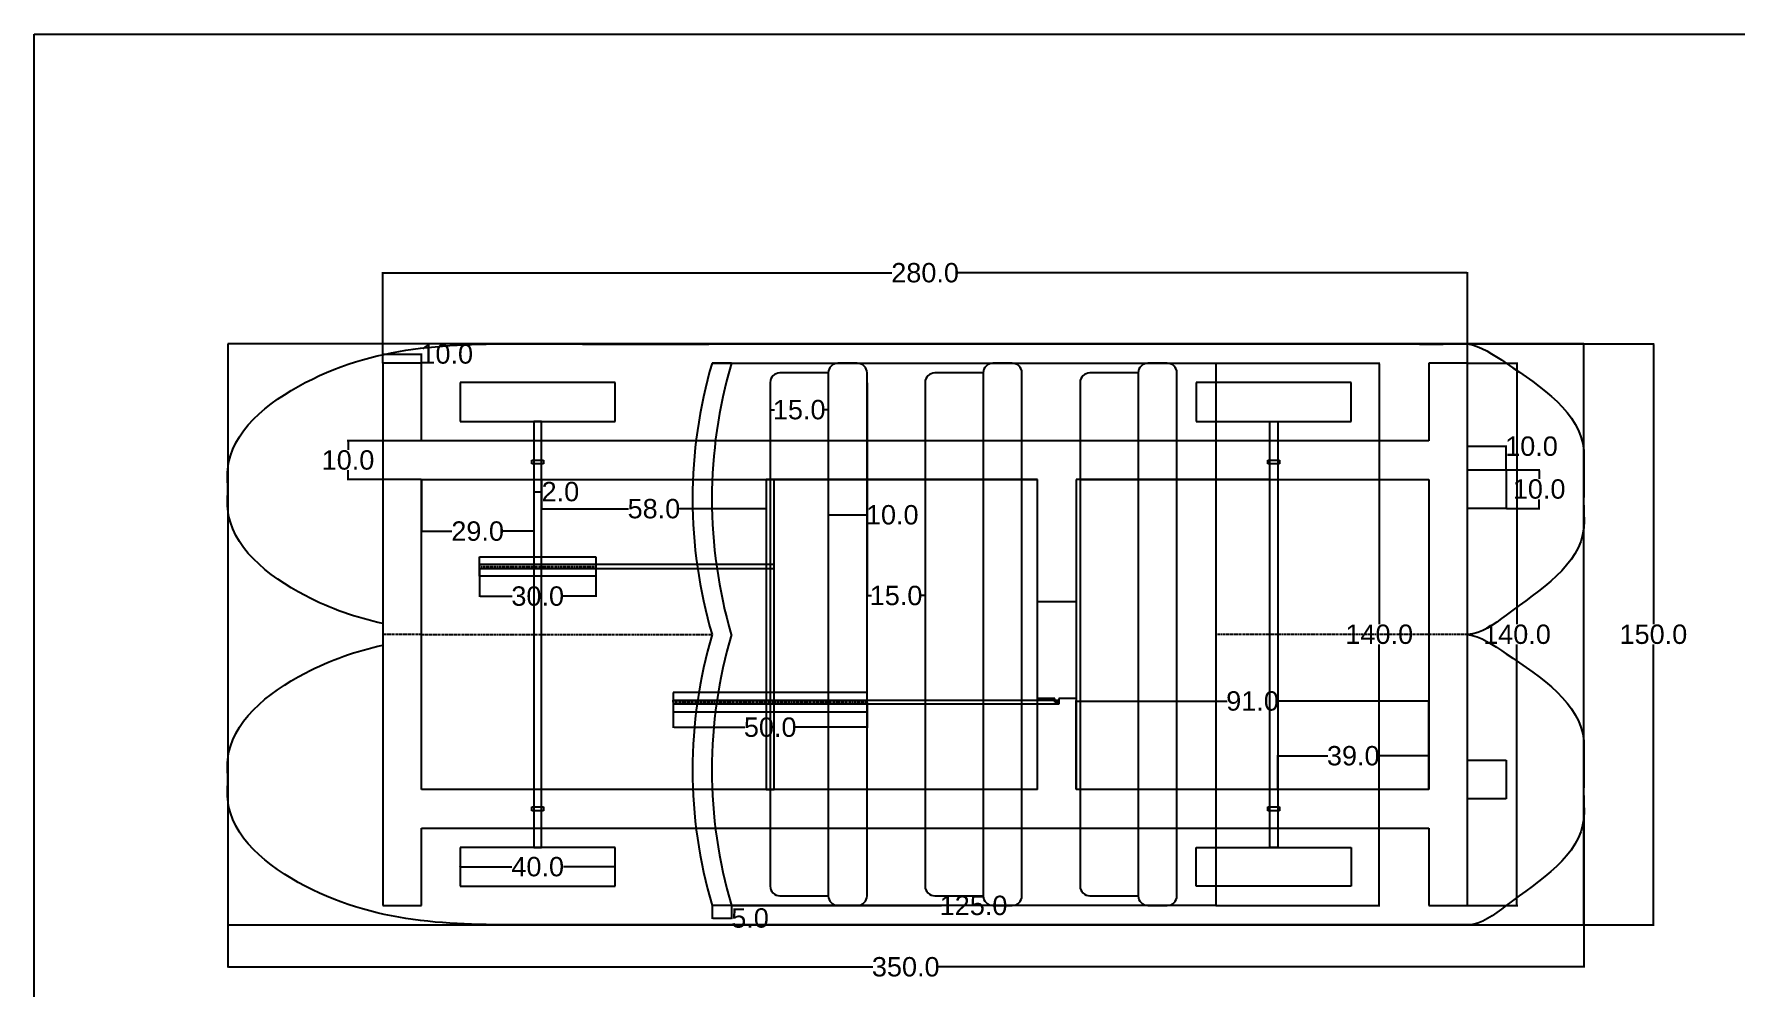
# Model space of a CAD drawing. Header units: millimetres. Extents: x 0 to 1113, y 0 to 798.
# Drawn here: x 0 to 439.3, y 253.7 to 500 of the extents above; entities that cross this region are included whole.
import ezdxf

# ---------------------------------------------------------------- set-up
doc = ezdxf.new("R2010")
doc.units = ezdxf.units.MM
doc.header["$MEASUREMENT"] = 0
doc.linetypes.add('HIDDEN', pattern=[0.375, 0.25, -0.125])
for name, color, linetype in [('2d axles', 150, 'Continuous'), ('2d chairs', 112, 'Continuous'), ('2d Chassis', 50, 'Continuous'), ('2d elastics', 90, 'Continuous'), ('2d Motor', 200, 'Continuous'), ('2d outlines', 140, 'Continuous'), ('2d Pulleys', 131, 'Continuous'), ('2d wheels', 211, 'Continuous'), ('Center', 101, 'Continuous'), ('Dimensions', 231, 'Continuous'), ('Hidden', 31, 'HIDDEN'), ('text', 7, 'Continuous')]:
    doc.layers.add(name, color=color, linetype=linetype)
doc.styles.get("Standard").update_dxf_attribs({"font": 'arial.ttf'})
doc.dimstyles.get("Standard").update_dxf_attribs({"dimtxt": 5, "dimasz": 0.18, "dimexe": 0.18, "dimexo": 0.0625, "dimgap": 0.09, "dimtad": 0, "dimtih": 1, "dimtoh": 1, "dimdec": 1, "dimzin": 0, "dimdsep": 46, "dimtxsty": 'Standard', "dimcen": 0.09, "dimadec": 0, "dimazin": 0, "dimtfac": 1, "dimtdec": 1, "dimtofl": 0, "dimtmove": 0, "dimatfit": 3, "dimfxl": 1, "dimtolj": 1, "dimtzin": 0, "dimarcsym": 0})

# ---------------------------------------------------------------- blocks, each defined once
blk = doc.blocks.new('*D3')
at = {"layer": 'Defpoints', "color": 0, "transparency": 16777216}
for p in [(110, 285), (110, 285), (150, 285)]:
    blk.add_point(p, dxfattribs=at)
at = {"layer": 'Dimensions', "color": 0, "lineweight": -2, "transparency": 16777216}
for p, q in [((110, 285.06), (110, 285.18)), ((110.18, 285), (123.32, 285)), ((149.82, 285), (136.68, 285)), ((150, 285.06), (150, 285.18))]:
    blk.add_line(p, q, dxfattribs=at)
at = {"layer": 'Dimensions', "color": 0, "transparency": 16777216}
for points in [[(110.18, 285.03), (110.18, 284.97), (110, 285)], [(149.82, 285.03), (149.82, 284.97), (150, 285)]]:
    blk.add_solid(points, dxfattribs=at)
at = {"layer": 'Dimensions', "color": 0, "transparency": 16777216, "insert": (130, 285), "char_height": 5, "attachment_point": 5}
blk.add_mtext('\\A1;40.0', dxfattribs=at)
blk = doc.blocks.new('*D4')
at = {"layer": 'Defpoints', "color": 0, "transparency": 16777216}
for p in [(165.01, 327.48), (215.01, 327.48), (215.01, 321.01)]:
    blk.add_point(p, dxfattribs=at)
at = {"layer": 'Dimensions', "color": 0, "lineweight": -2, "transparency": 16777216}
for p, q in [((165.01, 327.41), (165.01, 320.83)), ((215.01, 327.41), (215.01, 320.83)), ((165.19, 321.01), (183.43, 321.01)), ((214.83, 321.01), (196.58, 321.01))]:
    blk.add_line(p, q, dxfattribs=at)
at = {"layer": 'Dimensions', "color": 0, "transparency": 16777216}
for points in [[(165.19, 321.04), (165.19, 320.98), (165.01, 321.01)], [(214.83, 321.04), (214.83, 320.98), (215.01, 321.01)]]:
    blk.add_solid(points, dxfattribs=at)
at = {"layer": 'Dimensions', "color": 0, "transparency": 16777216, "insert": (190.01, 321.01), "char_height": 5, "attachment_point": 5}
blk.add_mtext('\\A1;50.0', dxfattribs=at)
blk = doc.blocks.new('*D5')
at = {"layer": 'Defpoints', "color": 0, "transparency": 16777216}
for p in [(115, 362.5), (145, 362.5), (145, 354.86)]:
    blk.add_point(p, dxfattribs=at)
at = {"layer": 'Dimensions', "color": 0, "lineweight": -2, "transparency": 16777216}
for p, q in [((115, 362.43), (115, 354.68)), ((145, 362.43), (145, 354.68)), ((115.18, 354.86), (123.43, 354.86)), ((144.82, 354.86), (136.57, 354.86))]:
    blk.add_line(p, q, dxfattribs=at)
at = {"layer": 'Dimensions', "color": 0, "transparency": 16777216}
for points in [[(115.18, 354.89), (115.18, 354.83), (115, 354.86)], [(144.82, 354.89), (144.82, 354.83), (145, 354.86)]]:
    blk.add_solid(points, dxfattribs=at)
at = {"layer": 'Dimensions', "color": 0, "transparency": 16777216, "insert": (130, 354.86), "char_height": 5, "attachment_point": 5}
blk.add_mtext('\\A1;30.0', dxfattribs=at)
blk = doc.blocks.new('*D6')
at = {"layer": 'Defpoints', "color": 0, "transparency": 16777216}
for p in [(50, 302.5), (400, 302.5), (400, 259.15)]:
    blk.add_point(p, dxfattribs=at)
at = {"layer": 'Dimensions', "color": 0, "lineweight": -2, "transparency": 16777216}
for p, q in [((50, 302.44), (50, 258.97)), ((400, 302.44), (400, 258.97)), ((50.18, 259.15), (216.48, 259.15)), ((399.82, 259.15), (233.52, 259.15))]:
    blk.add_line(p, q, dxfattribs=at)
at = {"layer": 'Dimensions', "color": 0, "transparency": 16777216}
for points in [[(50.18, 259.18), (50.18, 259.12), (50, 259.15)], [(399.82, 259.18), (399.82, 259.12), (400, 259.15)]]:
    blk.add_solid(points, dxfattribs=at)
at = {"layer": 'Dimensions', "color": 0, "transparency": 16777216, "insert": (225, 259.15), "char_height": 5, "attachment_point": 5}
blk.add_mtext('\\A1;350.0', dxfattribs=at)
blk = doc.blocks.new('*D7')
at = {"layer": 'Defpoints', "color": 0, "transparency": 16777216}
for p in [(180, 275), (305, 275), (305, 275)]:
    blk.add_point(p, dxfattribs=at)
at = {"layer": 'Dimensions', "color": 0, "lineweight": -2, "transparency": 16777216}
for p, q in [((180, 275.06), (180, 275.18)), ((180.18, 275), (234.22, 275)), ((304.82, 275), (250.78, 275)), ((305, 275.06), (305, 275.18))]:
    blk.add_line(p, q, dxfattribs=at)
at = {"layer": 'Dimensions', "color": 0, "transparency": 16777216}
for points in [[(180.18, 275.03), (180.18, 274.97), (180, 275)], [(304.82, 275.03), (304.82, 274.97), (305, 275)]]:
    blk.add_solid(points, dxfattribs=at)
at = {"layer": 'Dimensions', "color": 0, "transparency": 16777216, "insert": (242.5, 275), "char_height": 5, "attachment_point": 5}
blk.add_mtext('\\A1;125.0', dxfattribs=at)
blk = doc.blocks.new('*D8')
at = {"layer": 'Defpoints', "color": 0, "transparency": 16777216}
for p in [(175, 275), (180, 275), (180, 271.74)]:
    blk.add_point(p, dxfattribs=at)
at = {"layer": 'Dimensions', "color": 0, "lineweight": -2, "transparency": 16777216}
for p, q in [((175, 274.94), (175, 271.56)), ((180, 274.94), (180, 271.56)), ((175.18, 271.74), (179.82, 271.74)), ((180, 271.74), (180.18, 271.74))]:
    blk.add_line(p, q, dxfattribs=at)
at = {"layer": 'Dimensions', "color": 0, "transparency": 16777216}
for points in [[(175.18, 271.77), (175.18, 271.71), (175, 271.74)], [(179.82, 271.77), (179.82, 271.71), (180, 271.74)]]:
    blk.add_solid(points, dxfattribs=at)
at = {"layer": 'Dimensions', "color": 0, "transparency": 16777216, "insert": (184.81, 271.74), "char_height": 5, "attachment_point": 5}
blk.add_mtext('\\A1;5.0', dxfattribs=at)
blk = doc.blocks.new('*D9')
at = {"layer": 'Defpoints', "color": 0, "transparency": 16777216}
for p in [(370, 415), (382.77, 415), (370, 275)]:
    blk.add_point(p, dxfattribs=at)
at = {"layer": 'Dimensions', "color": 0, "lineweight": -2, "transparency": 16777216}
for p, q in [((370.06, 415), (382.95, 415)), ((382.77, 414.82), (382.77, 347.64)), ((382.77, 275.18), (382.77, 342.36)), ((370.06, 275), (382.95, 275))]:
    blk.add_line(p, q, dxfattribs=at)
at = {"layer": 'Dimensions', "color": 0, "transparency": 16777216}
for points in [[(382.74, 414.82), (382.8, 414.82), (382.77, 415)], [(382.74, 275.18), (382.8, 275.18), (382.77, 275)]]:
    blk.add_solid(points, dxfattribs=at)
at = {"layer": 'Dimensions', "color": 0, "transparency": 16777216, "insert": (382.77, 345), "char_height": 5, "attachment_point": 5}
blk.add_mtext('\\A1;140.0', dxfattribs=at)
blk = doc.blocks.new('*D10')
at = {"layer": 'Defpoints', "color": 0, "transparency": 16777216}
for p in [(370, 420), (370, 270), (417.98, 270)]:
    blk.add_point(p, dxfattribs=at)
at = {"layer": 'Dimensions', "color": 0, "lineweight": -2, "transparency": 16777216}
for p, q in [((370.06, 420), (418.16, 420)), ((417.98, 419.82), (417.98, 347.64)), ((417.98, 270.18), (417.98, 342.36)), ((370.06, 270), (418.16, 270))]:
    blk.add_line(p, q, dxfattribs=at)
at = {"layer": 'Dimensions', "color": 0, "transparency": 16777216}
for points in [[(417.95, 419.82), (418.01, 419.82), (417.98, 420)], [(417.95, 270.18), (418.01, 270.18), (417.98, 270)]]:
    blk.add_solid(points, dxfattribs=at)
at = {"layer": 'Dimensions', "color": 0, "transparency": 16777216, "insert": (417.98, 345), "char_height": 5, "attachment_point": 5}
blk.add_mtext('\\A1;150.0', dxfattribs=at)
blk = doc.blocks.new('*D11')
at = {"layer": 'Defpoints', "color": 0, "transparency": 16777216}
for p in [(380, 387.5), (380, 377.5), (388.49, 377.5)]:
    blk.add_point(p, dxfattribs=at)
at = {"layer": 'Dimensions', "color": 0, "lineweight": -2, "transparency": 16777216}
for p, q in [((380.06, 387.5), (388.67, 387.5)), ((388.49, 387.32), (388.49, 385.14)), ((388.49, 377.68), (388.49, 379.86)), ((380.06, 377.5), (388.67, 377.5))]:
    blk.add_line(p, q, dxfattribs=at)
at = {"layer": 'Dimensions', "color": 0, "transparency": 16777216}
for points in [[(388.46, 387.32), (388.52, 387.32), (388.49, 387.5)], [(388.46, 377.68), (388.52, 377.68), (388.49, 377.5)]]:
    blk.add_solid(points, dxfattribs=at)
at = {"layer": 'Dimensions', "color": 0, "transparency": 16777216, "insert": (388.49, 382.5), "char_height": 5, "attachment_point": 5}
blk.add_mtext('\\A1;10.0', dxfattribs=at)
blk = doc.blocks.new('*D12')
at = {"layer": 'Defpoints', "color": 0, "transparency": 16777216}
for p in [(380, 393.56), (370, 387.5), (380, 387.5)]:
    blk.add_point(p, dxfattribs=at)
at = {"layer": 'Dimensions', "color": 0, "lineweight": -2, "transparency": 16777216}
for p, q in [((370, 387.56), (370, 393.74)), ((370.18, 393.56), (379.82, 393.56)), ((380, 387.56), (380, 393.74)), ((380, 393.56), (380.18, 393.56))]:
    blk.add_line(p, q, dxfattribs=at)
at = {"layer": 'Dimensions', "color": 0, "transparency": 16777216}
for points in [[(370.18, 393.59), (370.18, 393.53), (370, 393.56)], [(379.82, 393.59), (379.82, 393.53), (380, 393.56)]]:
    blk.add_solid(points, dxfattribs=at)
at = {"layer": 'Dimensions', "color": 0, "transparency": 16777216, "insert": (386.52, 393.56), "char_height": 5, "attachment_point": 5}
blk.add_mtext('\\A1;10.0', dxfattribs=at)
blk = doc.blocks.new('*D13')
at = {"layer": 'Defpoints', "color": 0, "transparency": 16777216}
for p in [(370, 438.35), (90, 415), (370, 415)]:
    blk.add_point(p, dxfattribs=at)
at = {"layer": 'Dimensions', "color": 0, "lineweight": -2, "transparency": 16777216}
for p, q in [((90, 415.06), (90, 438.53)), ((90.18, 438.35), (221.44, 438.35)), ((369.82, 438.35), (238.56, 438.35)), ((370, 415.06), (370, 438.53))]:
    blk.add_line(p, q, dxfattribs=at)
at = {"layer": 'Dimensions', "color": 0, "transparency": 16777216}
for points in [[(90.18, 438.38), (90.18, 438.32), (90, 438.35)], [(369.82, 438.38), (369.82, 438.32), (370, 438.35)]]:
    blk.add_solid(points, dxfattribs=at)
at = {"layer": 'Dimensions', "color": 0, "transparency": 16777216, "insert": (230, 438.35), "char_height": 5, "attachment_point": 5}
blk.add_mtext('\\A1;280.0', dxfattribs=at)
blk = doc.blocks.new('*D14')
at = {"layer": 'Defpoints', "color": 0, "transparency": 16777216}
for p in [(100, 417.36), (90, 415), (100, 415)]:
    blk.add_point(p, dxfattribs=at)
at = {"layer": 'Dimensions', "color": 0, "lineweight": -2, "transparency": 16777216}
for p, q in [((90, 415.06), (90, 417.54)), ((90.18, 417.36), (99.82, 417.36)), ((100, 415.06), (100, 417.54)), ((100, 417.36), (100.18, 417.36))]:
    blk.add_line(p, q, dxfattribs=at)
at = {"layer": 'Dimensions', "color": 0, "transparency": 16777216}
for points in [[(90.18, 417.39), (90.18, 417.33), (90, 417.36)], [(99.82, 417.39), (99.82, 417.33), (100, 417.36)]]:
    blk.add_solid(points, dxfattribs=at)
at = {"layer": 'Dimensions', "color": 0, "transparency": 16777216, "insert": (106.52, 417.36), "char_height": 5, "attachment_point": 5}
blk.add_mtext('\\A1;10.0', dxfattribs=at)
blk = doc.blocks.new('*D15')
at = {"layer": 'Defpoints', "color": 0, "transparency": 16777216}
for p in [(100, 395), (81.04, 385), (100, 385)]:
    blk.add_point(p, dxfattribs=at)
at = {"layer": 'Dimensions', "color": 0, "lineweight": -2, "transparency": 16777216}
for p, q in [((99.94, 395), (80.86, 395)), ((81.04, 394.82), (81.04, 392.64)), ((81.04, 385.18), (81.04, 387.36)), ((99.94, 385), (80.86, 385))]:
    blk.add_line(p, q, dxfattribs=at)
at = {"layer": 'Dimensions', "color": 0, "transparency": 16777216}
for points in [[(81.01, 394.82), (81.07, 394.82), (81.04, 395)], [(81.01, 385.18), (81.07, 385.18), (81.04, 385)]]:
    blk.add_solid(points, dxfattribs=at)
at = {"layer": 'Dimensions', "color": 0, "transparency": 16777216, "insert": (81.04, 390), "char_height": 5, "attachment_point": 5}
blk.add_mtext('\\A1;10.0', dxfattribs=at)
blk = doc.blocks.new('*D16')
at = {"layer": 'Defpoints', "color": 0, "transparency": 16777216}
for p in [(305, 415), (347.22, 415), (305, 275)]:
    blk.add_point(p, dxfattribs=at)
at = {"layer": 'Dimensions', "color": 0, "lineweight": -2, "transparency": 16777216}
for p, q in [((305.06, 415), (347.4, 415)), ((347.22, 414.82), (347.22, 347.64)), ((347.22, 275.18), (347.22, 342.36)), ((305.06, 275), (347.4, 275))]:
    blk.add_line(p, q, dxfattribs=at)
at = {"layer": 'Dimensions', "color": 0, "transparency": 16777216}
for points in [[(347.19, 414.82), (347.25, 414.82), (347.22, 415)], [(347.19, 275.18), (347.25, 275.18), (347.22, 275)]]:
    blk.add_solid(points, dxfattribs=at)
at = {"layer": 'Dimensions', "color": 0, "transparency": 16777216, "insert": (347.22, 345), "char_height": 5, "attachment_point": 5}
blk.add_mtext('\\A1;140.0', dxfattribs=at)
blk = doc.blocks.new('*D17')
at = {"layer": 'Defpoints', "color": 0, "transparency": 16777216}
for p in [(131, 385), (189.01, 384.99), (189.01, 377.43)]:
    blk.add_point(p, dxfattribs=at)
at = {"layer": 'Dimensions', "color": 0, "lineweight": -2, "transparency": 16777216}
for p, q in [((131, 384.93), (131, 377.25)), ((189.01, 384.92), (189.01, 377.25)), ((131.18, 377.43), (153.43, 377.43)), ((188.83, 377.43), (166.58, 377.43))]:
    blk.add_line(p, q, dxfattribs=at)
at = {"layer": 'Dimensions', "color": 0, "transparency": 16777216}
for points in [[(131.18, 377.46), (131.18, 377.4), (131, 377.43)], [(188.83, 377.46), (188.83, 377.4), (189.01, 377.43)]]:
    blk.add_solid(points, dxfattribs=at)
at = {"layer": 'Dimensions', "color": 0, "transparency": 16777216, "insert": (160, 377.43), "char_height": 5, "attachment_point": 5}
blk.add_mtext('\\A1;58.0', dxfattribs=at)
blk = doc.blocks.new('*D18')
at = {"layer": 'Defpoints', "color": 0, "transparency": 16777216}
for p in [(129, 385), (131, 385), (131, 381.83)]:
    blk.add_point(p, dxfattribs=at)
at = {"layer": 'Dimensions', "color": 0, "lineweight": -2, "transparency": 16777216}
for p, q in [((129, 384.93), (129, 381.65)), ((131, 384.93), (131, 381.65)), ((129.18, 381.83), (130.82, 381.83)), ((131, 381.83), (131.18, 381.83))]:
    blk.add_line(p, q, dxfattribs=at)
at = {"layer": 'Dimensions', "color": 0, "transparency": 16777216}
for points in [[(129.18, 381.86), (129.18, 381.8), (129, 381.83)], [(130.82, 381.86), (130.82, 381.8), (131, 381.83)]]:
    blk.add_solid(points, dxfattribs=at)
at = {"layer": 'Dimensions', "color": 0, "transparency": 16777216, "insert": (135.86, 381.83), "char_height": 5, "attachment_point": 5}
blk.add_mtext('\\A1;2.0', dxfattribs=at)
blk = doc.blocks.new('*D19')
at = {"layer": 'Defpoints', "color": 0, "transparency": 16777216}
for p in [(100, 385), (129, 385), (129, 371.64)]:
    blk.add_point(p, dxfattribs=at)
at = {"layer": 'Dimensions', "color": 0, "lineweight": -2, "transparency": 16777216}
for p, q in [((100, 384.94), (100, 371.46)), ((129, 384.93), (129, 371.46)), ((100.18, 371.64), (107.88, 371.64)), ((128.82, 371.64), (121.12, 371.64))]:
    blk.add_line(p, q, dxfattribs=at)
at = {"layer": 'Dimensions', "color": 0, "transparency": 16777216}
for points in [[(100.18, 371.67), (100.18, 371.61), (100, 371.64)], [(128.82, 371.67), (128.82, 371.61), (129, 371.64)]]:
    blk.add_solid(points, dxfattribs=at)
at = {"layer": 'Dimensions', "color": 0, "transparency": 16777216, "insert": (114.5, 371.64), "char_height": 5, "attachment_point": 5}
blk.add_mtext('\\A1;29.0', dxfattribs=at)
blk = doc.blocks.new('*D20')
at = {"layer": 'Defpoints', "color": 0, "transparency": 16777216}
for p in [(190, 410), (205, 410), (205, 402.99)]:
    blk.add_point(p, dxfattribs=at)
at = {"layer": 'Dimensions', "color": 0, "lineweight": -2, "transparency": 16777216}
for p, q in [((190, 409.94), (190, 402.81)), ((205, 409.94), (205, 402.81)), ((190.18, 402.99), (191.16, 402.99)), ((204.82, 402.99), (203.84, 402.99))]:
    blk.add_line(p, q, dxfattribs=at)
at = {"layer": 'Dimensions', "color": 0, "transparency": 16777216}
for points in [[(190.18, 403.02), (190.18, 402.96), (190, 402.99)], [(204.82, 403.02), (204.82, 402.96), (205, 402.99)]]:
    blk.add_solid(points, dxfattribs=at)
at = {"layer": 'Dimensions', "color": 0, "transparency": 16777216, "insert": (197.5, 402.99), "char_height": 5, "attachment_point": 5}
blk.add_mtext('\\A1;15.0', dxfattribs=at)
blk = doc.blocks.new('*D21')
at = {"layer": 'Defpoints', "color": 0, "transparency": 16777216}
for p in [(205, 410), (215, 410), (215, 375.85)]:
    blk.add_point(p, dxfattribs=at)
at = {"layer": 'Dimensions', "color": 0, "lineweight": -2, "transparency": 16777216}
for p, q in [((205, 409.94), (205, 375.67)), ((215, 409.94), (215, 375.67)), ((205.18, 375.85), (214.82, 375.85)), ((215, 375.85), (215.18, 375.85))]:
    blk.add_line(p, q, dxfattribs=at)
at = {"layer": 'Dimensions', "color": 0, "transparency": 16777216}
for points in [[(205.18, 375.88), (205.18, 375.82), (205, 375.85)], [(214.82, 375.88), (214.82, 375.82), (215, 375.85)]]:
    blk.add_solid(points, dxfattribs=at)
at = {"layer": 'Dimensions', "color": 0, "transparency": 16777216, "insert": (221.52, 375.85), "char_height": 5, "attachment_point": 5}
blk.add_mtext('\\A1;10.0', dxfattribs=at)
blk = doc.blocks.new('*D22')
at = {"layer": 'Defpoints', "color": 0, "transparency": 16777216}
for p in [(215, 410), (230, 410), (230, 355.01)]:
    blk.add_point(p, dxfattribs=at)
at = {"layer": 'Dimensions', "color": 0, "lineweight": -2, "transparency": 16777216}
for p, q in [((215, 409.94), (215, 354.83)), ((230, 409.94), (230, 354.83)), ((215.18, 355.01), (216.16, 355.01)), ((229.82, 355.01), (228.84, 355.01))]:
    blk.add_line(p, q, dxfattribs=at)
at = {"layer": 'Dimensions', "color": 0, "transparency": 16777216}
for points in [[(215.18, 355.04), (215.18, 354.98), (215, 355.01)], [(229.82, 355.04), (229.82, 354.98), (230, 355.01)]]:
    blk.add_solid(points, dxfattribs=at)
at = {"layer": 'Dimensions', "color": 0, "transparency": 16777216, "insert": (222.5, 355.01), "char_height": 5, "attachment_point": 5}
blk.add_mtext('\\A1;15.0', dxfattribs=at)
blk = doc.blocks.new('*D23')
at = {"layer": 'Defpoints', "color": 0, "transparency": 16777216}
for p in [(360.01, 327.78), (269, 304.98), (360.01, 304.98)]:
    blk.add_point(p, dxfattribs=at)
at = {"layer": 'Dimensions', "color": 0, "lineweight": -2, "transparency": 16777216}
for p, q in [((269, 305.04), (269, 327.96)), ((269.18, 327.78), (307.93, 327.78)), ((359.83, 327.78), (321.08, 327.78)), ((360.01, 305.04), (360.01, 327.96))]:
    blk.add_line(p, q, dxfattribs=at)
at = {"layer": 'Dimensions', "color": 0, "transparency": 16777216}
for points in [[(269.18, 327.81), (269.18, 327.75), (269, 327.78)], [(359.83, 327.81), (359.83, 327.75), (360.01, 327.78)]]:
    blk.add_solid(points, dxfattribs=at)
at = {"layer": 'Dimensions', "color": 0, "transparency": 16777216, "insert": (314.51, 327.78), "char_height": 5, "attachment_point": 5}
blk.add_mtext('\\A1;91.0', dxfattribs=at)
blk = doc.blocks.new('*D24')
at = {"layer": 'Defpoints', "color": 0, "transparency": 16777216}
for p in [(321, 313.64), (321, 304.98), (360.01, 304.98)]:
    blk.add_point(p, dxfattribs=at)
at = {"layer": 'Dimensions', "color": 0, "lineweight": -2, "transparency": 16777216}
for p, q in [((321, 305.04), (321, 313.82)), ((321.18, 313.64), (333.93, 313.64)), ((359.83, 313.64), (347.08, 313.64)), ((360.01, 305.04), (360.01, 313.82))]:
    blk.add_line(p, q, dxfattribs=at)
at = {"layer": 'Dimensions', "color": 0, "transparency": 16777216}
for points in [[(321.18, 313.67), (321.18, 313.61), (321, 313.64)], [(359.83, 313.67), (359.83, 313.61), (360.01, 313.64)]]:
    blk.add_solid(points, dxfattribs=at)
at = {"layer": 'Dimensions', "color": 0, "transparency": 16777216, "insert": (340.51, 313.64), "char_height": 5, "attachment_point": 5}
blk.add_mtext('\\A1;39.0', dxfattribs=at)

msp = doc.modelspace()

# ---------------------------------------------------------------- linework, layer by layer
at = {"layer": '2d axles'}
for p, q in [((128.5, 389), (128.5, 390)), ((128.5, 390), (130, 390)), ((131.5, 389), (128.5, 389)), ((130, 390), (131.5, 390)), ((131.5, 390), (131.5, 389)), ((318.5, 389), (318.5, 390)), ((318.5, 390), (320, 390)), ((321.5, 389), (318.5, 389)), ((320, 390), (321.5, 390)), ((321.5, 390), (321.5, 389)), ((128.5, 299.48), (128.5, 300.48)), ((128.5, 300.48), (129, 300.48)), ((131.5, 299.48), (128.5, 299.48)), ((129, 300.48), (131, 300.48)), ((131, 299.48), (129, 299.48)), ((130, 300.48), (131.5, 300.48)), ((131.5, 300.48), (131.5, 299.48)), ((318.5, 299.48), (318.5, 300.48)), ((318.5, 300.48), (319, 300.48)), ((321.5, 299.48), (318.5, 299.48)), ((319, 300.48), (321, 300.48)), ((321, 299.48), (319, 299.48)), ((320, 300.48), (321.5, 300.48)), ((321.5, 300.48), (321.5, 299.48))]:
    msp.add_line(p, q, dxfattribs=at)
at = {"layer": '2d chairs'}
for p, q in [((190, 410), (190, 280)), ((205, 412.5), (192.5, 412.5)), ((205, 412.5), (205, 277.5)), ((215, 277.5), (215, 412.5)), ((230, 410), (230, 280)), ((245, 412.5), (232.5, 412.5)), ((245, 412.5), (245, 277.5)), ((255, 277.5), (255, 412.5)), ((270, 410), (270, 280)), ((285, 412.5), (272.5, 412.5)), ((285, 412.5), (285, 277.5)), ((295, 277.5), (295, 412.5)), ((192.5, 277.5), (205, 277.5)), ((232.5, 277.5), (245, 277.5)), ((272.5, 277.5), (285, 277.5))]:
    msp.add_line(p, q, dxfattribs=at)
for centre, start, end in [((207.5, 412.5), 90, 180), ((212.5, 412.5), 0, 90), ((247.5, 412.5), 90, 180), ((252.5, 412.5), 0, 90), ((287.5, 412.5), 90, 180), ((292.5, 412.5), 0, 90), ((192.5, 410), 90, 180), ((232.5, 410), 90, 180), ((272.5, 410), 90, 180), ((192.5, 280), 180, 270), ((207.5, 277.5), 180, 270), ((212.5, 277.5), 270, 0), ((232.5, 280), 180, 270), ((247.5, 277.5), 180, 270), ((252.5, 277.5), 270, 0), ((272.5, 280), 180, 270), ((287.5, 277.5), 180, 270), ((292.5, 277.5), 270, 0)]:
    msp.add_arc(centre, 2.5, start, end, dxfattribs=at)
at = {"layer": '2d Chassis'}
for p, q in [((100, 415), (90, 415)), ((90, 415), (90, 275)), ((100, 415), (90, 415)), ((100, 395), (100, 415)), ((370, 415), (360.01, 415)), ((360.01, 415), (360.01, 395)), ((370, 275), (370, 415)), ((370, 415), (370, 415)), ((129, 400), (129, 290)), ((129, 400), (131, 400)), ((131, 290), (131, 400)), ((319, 289.98), (319, 400)), ((319, 400), (321, 400)), ((321, 400), (321, 289.98)), ((360.01, 395), (100, 395)), ((100, 385), (259.01, 384.99)), ((100, 304.98), (100, 385)), ((259.01, 384.99), (189.01, 384.99)), ((189.01, 384.99), (189.01, 304.98)), ((191.01, 304.98), (191.01, 384.98)), ((259, 304.98), (259.01, 384.99)), ((319, 384.98), (269, 384.98)), ((269, 384.98), (269, 304.98)), ((270, 384.98), (360.01, 384.98)), ((360.01, 384.98), (360.01, 304.98)), ((259, 304.98), (100, 304.98)), ((189.01, 304.98), (191.01, 304.98)), ((360.01, 304.98), (269, 304.98)), ((100, 275), (100, 295)), ((100, 295), (360, 294.98)), ((360, 294.98), (360, 275)), ((129, 290), (131, 290)), ((319, 289.98), (321, 289.98)), ((90, 275), (100, 275)), ((360, 275), (370, 275))]:
    msp.add_line(p, q, dxfattribs=at)
at = {"layer": '2d elastics'}
for p, q in [((191.01, 363), (115, 363)), ((115, 363), (115, 362.5)), ((115, 362.5), (115, 362)), ((115, 362), (191.01, 362)), ((191.01, 362), (191.01, 363)), ((165.01, 327.48), (165.01, 327.98)), ((165.01, 327.98), (264.5, 327.98)), ((264.5, 326.98), (165.01, 326.98)), ((264.5, 327.98), (264.5, 326.98))]:
    msp.add_line(p, q, dxfattribs=at)
at = {"layer": '2d Motor'}
for p, q in [((259, 328.48), (259, 353.48)), ((259, 353.48), (269, 353.48)), ((269, 353.48), (269, 328.48)), ((263.5, 328.48), (259, 328.48)), ((263.5, 327.48), (263.5, 328.48)), ((264, 327.48), (263.5, 327.48)), ((264.5, 327.48), (264, 327.48)), ((269, 328.48), (264.5, 328.48)), ((264.5, 328.48), (264.5, 327.48))]:
    msp.add_line(p, q, dxfattribs=at)
at = {"layer": '2d outlines'}
for p, q in [((180, 415), (175, 415)), ((175, 415), (305, 415)), ((212.5, 415), (207.5, 415)), ((252.5, 415), (247.5, 415)), ((292.5, 415), (287.5, 415)), ((305, 415), (305, 275)), ((370, 387.5), (380, 387.5)), ((370, 377.5), (370, 387.5)), ((380, 387.5), (380, 377.5)), ((380, 377.5), (370, 377.5)), ((90, 347.79), (90, 342.22)), ((370, 312.5), (380, 312.5)), ((370, 302.5), (370, 312.5)), ((380, 312.5), (380, 302.5)), ((380, 302.5), (370, 302.5)), ((180, 275), (175, 275)), ((305, 275), (180, 275)), ((207.5, 275), (212.5, 275)), ((247.5, 275), (252.5, 275)), ((287.5, 275), (292.5, 275))]:
    msp.add_line(p, q, dxfattribs=at)
for centre, radius, start, end in [((294.37, 380), 124.4, 163.6592, 196.3408), ((299.82, 379.93), 124.85, 163.6867, 196.2526), ((294.29, 309.99), 124.31, 163.6537, 196.3463), ((299.3, 309.99), 124.33, 163.6548, 196.3452), ((179.96, 344.99), 0.0387, 343.6548, 16.3452)]:
    msp.add_arc(centre, radius, start, end, dxfattribs=at)
for points, knots in [([(90, 347.79), (83.28, 349.28), (66.82, 354.87), (49.14, 368.97), (50.12, 382.5), (49.14, 396.03), (79.62, 420.34), (134.42, 419.85), (183.13, 420), (234.78, 420), (265.23, 420), (299.84, 420), (319.95, 420), (337.78, 420.02), (389.26, 419.93), (349.61, 420.09), (364.45, 419.83), (371.88, 420.53), (385.4, 411.28), (400.82, 401.15), (399.97, 388.32), (399.99, 385.83), (400, 385)], [336.60056, 336.60056, 336.60056, 336.60056, 357.111953, 387.215939, 392.215802, 397.215939, 427.319925, 488.147551, 562.517422, 573.147551, 643.147551, 653.147551, 678.147551, 698.147551, 728.147551, 741.511264, 749.857668, 754.874977, 766.055317, 796.159303, 801.159303, 803.659303, 803.659303, 803.659303, 803.659303]), ([(400, 387.5), (400.01, 385.83), (400.02, 382.49), (399.93, 377.53), (400.81, 363.83), (384.92, 354.27), (373.71, 345.06), (370, 345)], [0, 0, 0, 0, 5, 10, 15, 45.103986, 56.284326, 56.284326, 56.284326, 56.284326]), ([(180, 345), (180, 345), (179.99, 345), (179.97, 345), (179.96, 345)], [246.28334677, 246.28334677, 246.28334677, 246.28334677, 246.28432703, 246.32336681, 246.32336681, 246.32336681, 246.32336681]), ([(370, 345), (373.35, 344.53), (385.4, 336.28), (400.82, 326.15), (399.97, 313.32), (399.99, 310.83), (400, 310)], [754.874977, 754.874977, 754.874977, 754.874977, 766.055317, 796.159303, 801.159303, 803.659303, 803.659303, 803.659303, 803.659303]), ([(370, 345), (370, 345), (370, 345), (370, 345)], [728.146151679, 728.146151679, 728.146151679, 728.146151679, 728.147550745, 728.147550745, 728.147550745, 728.147550746]), ([(400, 312.5), (400.01, 310.83), (400.02, 307.49), (399.93, 302.53), (400.81, 288.83), (384.92, 279.27), (373.59, 269.96), (368.84, 270.01), (358.85, 269.97), (307.3, 270.07), (245, 270), (188.33, 270), (160, 269.99), (123.01, 270.08), (79.63, 269.65), (49.14, 293.97), (50.12, 307.5), (49.14, 321.03), (66.81, 335.12), (83.28, 340.73), (90, 342.22)], [0, 0, 0, 0, 5, 10, 15, 45.103986, 56.284326, 56.710496, 59.326956, 86.284326, 211.284326, 246.284327, 256.284327, 296.284327, 357.111953, 387.215939, 392.215802, 397.215939, 427.319925, 447.82812, 447.82812, 447.82812, 447.82812])]:
    msp.add_open_spline(points, degree=3, knots=knots, dxfattribs=at)
at = {"layer": '2d Pulleys'}
for p, q in [((115, 360), (115, 365)), ((115, 365), (130, 365)), ((130, 365), (145, 365)), ((145, 365), (145, 360)), ((145, 360), (115, 360)), ((215.01, 329.98), (165.01, 329.98)), ((165.01, 329.98), (165.01, 324.98)), ((215.01, 324.98), (215.01, 329.98)), ((165.01, 324.98), (190.01, 324.98)), ((190.01, 324.98), (215.01, 324.98))]:
    msp.add_line(p, q, dxfattribs=at)
at = {"layer": '2d wheels'}
for p, q in [((150, 410), (110, 410)), ((110, 410), (110, 400)), ((150, 400), (150, 410)), ((340, 410), (300, 410)), ((300, 410), (300, 400)), ((340, 400), (340, 410)), ((110, 400), (130, 400)), ((131, 400), (129, 400)), ((130, 400), (150, 400)), ((300, 400), (320, 400)), ((320, 400), (340, 400)), ((320, 400), (321, 400)), ((130, 290), (110, 290)), ((110, 290), (110, 280)), ((150, 290), (130, 290)), ((130, 290), (131, 290)), ((150, 280), (150, 290)), ((300, 279.98), (300, 289.98)), ((300, 289.98), (320, 289.98)), ((321, 289.98), (319, 289.98)), ((320, 289.98), (340, 289.98)), ((340, 289.98), (340, 279.98)), ((110, 280), (130, 280)), ((130, 280), (140, 280)), ((140, 280), (150, 280)), ((340, 279.98), (300, 279.98))]:
    msp.add_line(p, q, dxfattribs=at)
at = {"layer": 'Center'}
for p, q in [((400, 420), (50, 420)), ((50, 420), (50, 270)), ((400, 270), (400, 420)), ((50, 270), (400, 270))]:
    msp.add_line(p, q, dxfattribs=at)
at = {"layer": 'Hidden'}
for p, q in [((115, 362.5), (145, 362.5)), ((100, 344.99), (90, 344.99)), ((100, 344.99), (175, 345)), ((370, 345), (305, 345)), ((165.01, 327.48), (215.01, 327.48))]:
    msp.add_line(p, q, dxfattribs=at)
at = {"layer": 'text'}
for p, q in [((0, 0), (0, 500)), ((0, 500), (700, 500))]:
    msp.add_line(p, q, dxfattribs=at)

# ---------------------------------------------------------------- dimensions: what is measured, and where the dimension line sits
at = {"layer": 'Dimensions'}
for base, p1, p2, picture, middle in [((370, 438.35), (90, 415), (370, 415), '*D13', (230, 438.35)), ((100, 417.36), (90, 415), (100, 415), '*D14', (106.52, 417.36)), ((205, 402.99), (190, 410), (205, 410), '*D20', (197.5, 402.99)), ((215, 375.85), (205, 410), (215, 410), '*D21', (221.52, 375.85)), ((230, 355.01), (215, 410), (230, 410), '*D22', (222.5, 355.01)), ((380, 393.56), (370, 387.5), (380, 387.5), '*D12', (386.52, 393.56)), ((129, 371.64), (100, 385), (129, 385), '*D19', (114.5, 371.64)), ((131, 381.83), (129, 385), (131, 385), '*D18', (135.86, 381.83)), ((189.01, 377.43), (131, 385), (189.01, 384.99), '*D17', (160, 377.43)), ((145, 354.86), (115, 362.5), (145, 362.5), '*D5', (130, 354.86)), ((360.01, 327.78), (269, 304.98), (360.01, 304.98), '*D23', (314.51, 327.78)), ((215.01, 321.01), (165.01, 327.48), (215.01, 327.48), '*D4', (190.01, 321.01)), ((321, 313.64), (360.01, 304.98), (321, 304.98), '*D24', (340.51, 313.64)), ((400, 259.15), (50, 302.5), (400, 302.5), '*D6', (225, 259.15)), ((110, 285), (150, 285), (110, 285), '*D3', (130, 285)), ((305, 275), (180, 275), (305, 275), '*D7', (242.5, 275)), ((180, 271.74), (175, 275), (180, 275), '*D8', (184.81, 271.74))]:
    dim = msp.add_linear_dim(base=base, p1=p1, p2=p2, dimstyle='Standard', dxfattribs=at)
    dim.commit()
    dim.dimension.update_dxf_attribs({"geometry": picture, "text_midpoint": middle})
for base, p1, p2, picture, middle in [((417.98, 270), (370, 420), (370, 270), '*D10', (417.98, 345)), ((347.22, 415), (305, 275), (305, 415), '*D16', (347.22, 345)), ((382.77, 415), (370, 275), (370, 415), '*D9', (382.77, 345)), ((81.04, 385), (100, 395), (100, 385), '*D15', (81.04, 390)), ((388.49, 377.5), (380, 387.5), (380, 377.5), '*D11', (388.49, 382.5))]:
    dim = msp.add_linear_dim(base=base, p1=p1, p2=p2, angle=90, dimstyle='Standard', dxfattribs=at)
    dim.commit()
    dim.dimension.update_dxf_attribs({"geometry": picture, "text_midpoint": middle})

doc.saveas('drawing.dxf')
